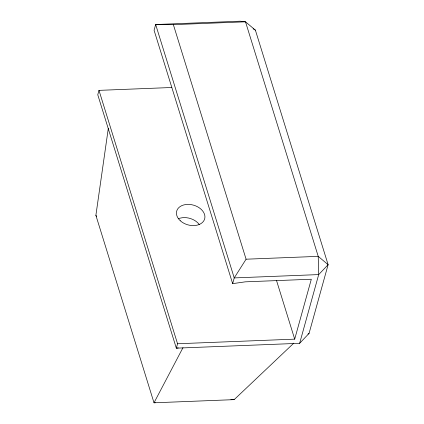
<?xml version="1.0" encoding="UTF-8"?>
<svg xmlns="http://www.w3.org/2000/svg" width="424" height="424" viewBox="0 0 424 424"><rect width="100%" height="100%" fill="white"/><g stroke="black" fill="none" stroke-linecap="round" stroke-linejoin="round"><path stroke-width="0.64" d="M293.8 343.149L234.165 399.641L154.007 402.8L95.888 215.35L108.327 128.233M171.794 87.498L98.983 90.365L97.764 94.769L176.326 348.157L299.646 343.302L309.059 333.397L328.112 264.682L255.391 30.136L245.501 21.809L240.138 21.2L155.666 24.528L154.076 30.252L232.644 283.64L245.337 281.833L311.317 279.236L294.701 339.142L177.55 343.753L176.326 348.157L178.228 347.86M232.644 283.64L234.228 277.916L246.084 259.202L173.363 24.65L155.666 24.528L234.228 277.916L318.705 274.588L328.112 264.682L318.223 256.361L245.501 21.809L173.363 24.65M299.646 343.302L318.705 274.588L318.223 256.361L246.084 259.202M182.993 347.643L154.007 402.8L155.274 402.599M307.962 334.086L309.059 333.397M230.884 399.62L234.165 399.641M253.133 28.811L255.391 30.136M95.888 215.35L96.64 216.394M276.48 280.375L294.701 339.142M98.983 90.365L177.55 343.753M178.366 218.752A14.522 10.25 15.5 0 1 199.259 224.508M180.306 220.766A14.522 10.25 15.5 0 0 204.336 219.823A14.522 10.25 15.5 0 0 187.392 204.4A14.522 10.25 15.5 0 0 180.306 220.766"/></g></svg>
